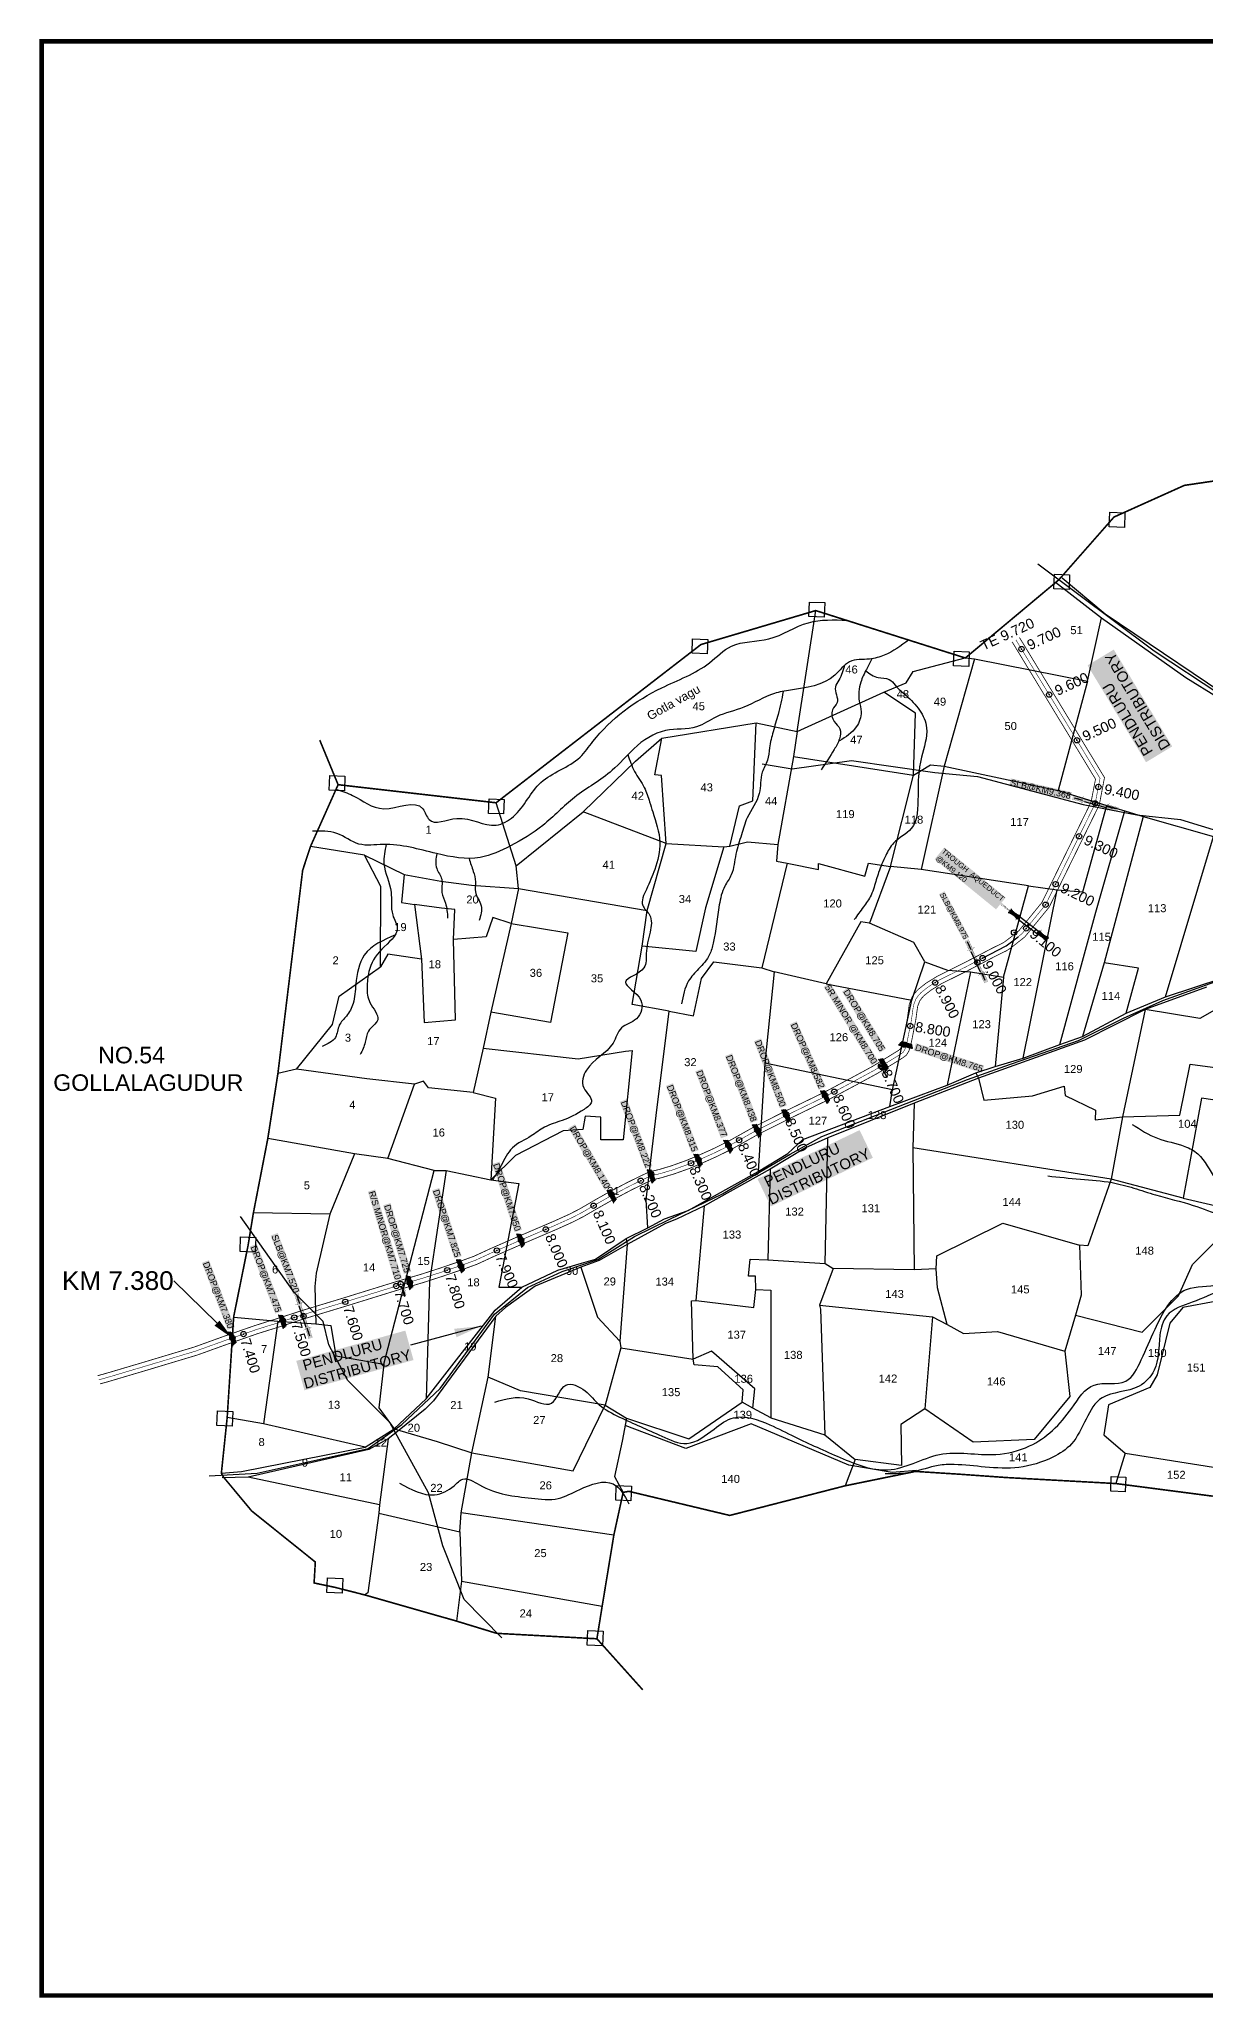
# Model space of a CAD drawing. Header units: inches. Extents: x 212793 to 218619, y 1595744 to 1599829.
# Drawn here: x 212793 to 214978, y 1595744 to 1599416 of the extents above; entities that cross this region are included whole.
import ezdxf
from ezdxf import colors
from ezdxf.entities.mleader import LeaderData, LeaderLine
from ezdxf.enums import TextEntityAlignment as Align
from ezdxf.math import Vec2, Vec3

# ---------------------------------------------------------------- set-up
doc = ezdxf.new("R2010")
doc.units = ezdxf.units.IN
doc.header["$LTSCALE"] = 15
doc.header["$MEASUREMENT"] = 0
doc.header["$PDMODE"] = 32
doc.header["$PDSIZE"] = 10
doc.linetypes.add('ACAD_ISO02W100', pattern=[15, 12, -3])
doc.linetypes.add('HIDDEN2', pattern=[0.1875, 0.125, -0.0625])
for name, color, linetype in [('BOUNDRY STONES', 240, 'Continuous'), ('CANAL1', 7, 'Continuous'), ('CSMark', 72, 'Continuous'), ('PAPER SIZE', 5, 'Continuous'), ('PLOTS', 7, 'Continuous'), ('PLOTS NO', 7, 'Continuous'), ('RE REMARKS', 7, 'Continuous'), ('ROADS', 1, 'Continuous'), ('STREAMS', 4, 'Continuous'), ('STRUCTURE', 5, 'Continuous'), ('TEXT', 1, 'Continuous'), ('text2', 7, 'Continuous'), ('VILLAGE BOUNDRY', 5, 'Continuous'), ('VILLAGE STONES', 240, 'Continuous')]:
    doc.layers.add(name, color=color, linetype=linetype)
doc.styles.get("Standard").update_dxf_attribs({"font": 'arial.ttf'})
doc.dimstyles.get("Standard").update_dxf_attribs({"dimtxt": 0.18, "dimasz": 0.18, "dimexe": 0.18, "dimexo": 0.0625, "dimgap": 0.09, "dimtad": 0, "dimtih": 1, "dimtoh": 1, "dimdec": 4, "dimzin": 0, "dimdsep": 46, "dimtxsty": 'Standard', "dimcen": 0.09, "dimadec": 0, "dimazin": 0, "dimtfac": 1, "dimtdec": 4, "dimtofl": 0, "dimtmove": 0, "dimatfit": 3, "dimfxl": 1, "dimtolj": 1, "dimtzin": 0, "dimarcsym": 0})

# ---------------------------------------------------------------- blocks, each defined once
blk = doc.blocks.new('DROP')
h = blk.add_hatch()
h.set_pattern_fill('ANSI31', color=1, scale=10, angle=45)
h.set_pattern_definition([(90, (-324.4107, -25.7687), (-1.25, 0), [])])
h.paths.add_polyline_path([(-9.9, -4.3), (-13.8, 4.1), (13.8, 4.1), (10.2, -4.3)])
at = {"layer": 'STRUCTURE', "color": 5, "const_width": 0.49}
blk.add_lwpolyline([(-9.9, -4.3), (-13.8, 4.1), (13.8, 4.1), (10.2, -4.3), (-9.9, -4.3)], dxfattribs=at)
at = {"layer": 'STRUCTURE', "color": 5}
blk.add_circle((0, 0), 1.33, dxfattribs=at)
blk = doc.blocks.new('1INLET')
at = {"layer": 'STRUCTURE', "color": 190}
for points, const_width in [([(9.4, 10.1), (9.4, 7.3), (5.2, 4.5), (0, 4.5), (0, 4.5), (0, 4.5), (-5.2, 4.5), (-9.4, 7.3), (-9.4, 10.1)], 0.35), ([(0, -4.5), (0, 4.5)], 1.75), ([(7.3, 5.9), (22.7, 5.9)], 0.35), ([(-9.4, -10.1), (-9.4, -7.3), (-5.2, -4.5), (0, -4.5), (5.2, -4.5), (9.4, -7.3), (9.4, -10.1)], 0.35), ([(7.3, -5.9), (22.7, -5.9)], 0.35)]:
    blk.add_lwpolyline(points, dxfattribs=dict(at, const_width=const_width))
at = {"layer": 'STRUCTURE', "color": 0}
blk.add_circle((0, 0), 1.31, dxfattribs=at)
blk.add_leader([(26, 0.1), (5.6, 0)], dimstyle='Standard', override={"dimasz": 8, "dimgap": 0.09, "dimtad": 0}, dxfattribs=at)
blk = doc.blocks.new('1SLB')
at = {"layer": 'STRUCTURE'}
h = blk.add_hatch(dxfattribs=at)
h.set_pattern_fill('DOTS', color=6, scale=14, angle=320.3722, style=0)
h.set_pattern_definition([(320.372247934, (-538945.0768, -1194857.3203), (0.89503691186, 0.39489261377), [0, -0.875])])
h.paths.add_polyline_path([(-43.8, 3.5), (-43.8, -3.5), (-23.1, -3.5), (-21, -2.1), (21, -2.1), (23.1, -3.5), (43.8, -3.5), (43.8, 3.5), (23.1, 3.5), (21, 2.1), (-21, 2.1), (-23.1, 3.5)])
at = {"layer": 'STRUCTURE', "color": 6, "linetype": 'ACAD_ISO02W100', "ltscale": 0.5, "const_width": 0.35}
for points in [[(-43.8, 3.5), (-23.1, 3.5)], [(23.1, 3.5), (43.8, 3.5)], [(-43.8, -3.5), (-23.1, -3.5)], [(23.1, -3.5), (43.8, -3.5)]]:
    blk.add_lwpolyline(points, dxfattribs=at)
at = {"layer": 'STRUCTURE', "color": 6, "const_width": 0.44}
for points in [[(-25.2, 7.7), (-25.2, 4.9), (-21, 2.1), (21, 2.1), (25.2, 4.9), (25.2, 7.7)], [(-25.2, -7.7), (-25.2, -4.9), (-21, -2.1), (21, -2.1), (25.2, -4.9), (25.2, -7.7)]]:
    blk.add_lwpolyline(points, dxfattribs=at)
at = {"layer": 'STRUCTURE', "color": 6}
blk.add_lwpolyline([(-21, -2.1), (21, -2.1)], dxfattribs=at)
blk.add_lwpolyline([(-21, -2.1), (21, -2.1)], dxfattribs=at)
at = {"layer": 'STRUCTURE', "color": 0}
blk.add_circle((0, 0), 0.871, dxfattribs=at)
for points in [[(-40.8, 0), (-24.8, 0)], [(39.6, -0.2), (23.5, -0.2)]]:
    blk.add_leader(points, dimstyle='Standard', override={"dimasz": 10, "dimgap": 0.09, "dimtad": 0}, dxfattribs=at)
blk = doc.blocks.new('UT')
at = {"layer": 'STRUCTURE'}
h = blk.add_hatch(dxfattribs=at)
h.set_pattern_fill('DASH', color=150, scale=8, angle=-39.6278, style=0)
h.set_pattern_definition([(320.372247933, (-4370.464, -6260.8811), (1.40800153113, 0.132407282), [1, -1])])
h.paths.add_polyline_path([(765163, 1700681.9), (765165.6, 1700680.6), (765167.2, 1700680.3), (765169.1, 1700680), (765172.4, 1700679.6), (765176.4, 1700679.3), (765179.5, 1700679.5), (765183.1, 1700679.9), (765187.7, 1700680.9), (765188.9, 1700681.2), (765193.1, 1700682.2), (765196.1, 1700680.2), (765196.1, 1700672.2), (765193.1, 1700670.2), (765190.5, 1700670.8), (765188.1, 1700671.3), (765185.5, 1700671.8), (765183.6, 1700672.1), (765181, 1700672.5), (765180.3, 1700672.5), (765178.5, 1700672.6), (765176.7, 1700672.6), (765174.6, 1700672.5), (765172.5, 1700672.3), (765170.4, 1700672), (765168.5, 1700671.7), (765166.1, 1700671.2), (765165, 1700670.8), (765163, 1700669.7)])
h.paths.add_polyline_path([(765259.1, 1700682.2), (765256.1, 1700680.2), (765256.1, 1700672.2), (765259.1, 1700670.2), (765261.9, 1700671), (765264.4, 1700671.6), (765266.4, 1700672), (765269.1, 1700672.5), (765272.7, 1700673), (765276.1, 1700673.1), (765278.6, 1700672.9), (765281.2, 1700672.7), (765283.9, 1700672.3), (765286.4, 1700671.9), (765288, 1700671.3), (765289.2, 1700670.6), (765289.1, 1700682.7), (765287.6, 1700681.8), (765285.7, 1700681.2), (765283, 1700680.7), (765281.2, 1700680.4), (765276.7, 1700679.9), (765272.7, 1700679.9), (765268.7, 1700680.3), (765264.8, 1700681), (765261.2, 1700681.7)])
at = {"layer": 'STRUCTURE', "color": 150, "const_width": 0.628}
for points in [[(765190.1, 1700688.2), (765190.1, 1700684.2), (765196.1, 1700680.2), (765256.1, 1700680.2), (765262.1, 1700684.2), (765262.1, 1700688.2)], [(765190.1, 1700664.2), (765190.1, 1700668.2), (765196.1, 1700672.2), (765256.1, 1700672.2), (765262.1, 1700668.2), (765262.1, 1700664.2)]]:
    blk.add_lwpolyline(points, dxfattribs=at)
at = {"layer": 'STRUCTURE', "color": 150}
for points in [[(765196.1, 1700680.2), (765256.1, 1700680.2)], [(765196.1, 1700672.2), (765256.1, 1700672.2)], [(765196.1, 1700672.2), (765256.1, 1700672.2)]]:
    blk.add_lwpolyline(points, dxfattribs=at)
at = {"layer": 'STRUCTURE', "color": 0}
blk.add_circle((765226.1, 1700676.2), 1.89, dxfattribs=at)
at = {"layer": 'STRUCTURE', "color": 150}
for points in [[(765163, 1700681.9), (765164.4, 1700681.1), (765167.9, 1700680.2), (765171.2, 1700679.8), (765176.1, 1700679.4), (765184.7, 1700680.3), (765193.1, 1700682.2)], [(765163, 1700669.7), (765164.3, 1700670.6), (765167.8, 1700671.6), (765171.2, 1700672.1), (765176, 1700672.6), (765184.7, 1700672), (765193.1, 1700670.2)], [(765289.1, 1700682.7), (765287.8, 1700681.9), (765284.3, 1700680.9), (765280.9, 1700680.4), (765276.1, 1700679.8), (765267.4, 1700680.5), (765259.1, 1700682.2)], [(765289.2, 1700670.6), (765287.8, 1700671.4), (765284.2, 1700672.3), (765280.9, 1700672.7), (765276.1, 1700673.1), (765267.4, 1700672.2), (765259.1, 1700670.2)]]:
    blk.add_spline(points, degree=3, dxfattribs=at)
at = {"layer": 'STRUCTURE', "color": 0}
blk.add_text('STREAM', height=5, dxfattribs=at).set_placement((765148.2, 1700675.8), align=Align.MIDDLE_CENTER)
for points in [[(765190.9, 1700676), (765164.2, 1700675.8)], [(765289.3, 1700676.7), (765265.4, 1700676.4)]]:
    blk.add_leader(points, dimstyle='Standard', override={"dimasz": 10, "dimgap": 0.09, "dimtad": 0}, dxfattribs=at)

msp = doc.modelspace()

# ---------------------------------------------------------------- linework, layer by layer
at = {"layer": 'BOUNDRY STONES'}
for points in [[(214798.2, 1598528.9), (214826.7, 1598527.8), (214825.6, 1598500.4), (214797.1, 1598501.6)], [(214694.6, 1598412.7), (214723.1, 1598411.6), (214722, 1598384.3), (214693.5, 1598385.4)], [(214235.9, 1598360.5), (214264.4, 1598359.4), (214263.3, 1598332), (214234.8, 1598333.2)], [(214017, 1598291.7), (214045.5, 1598290.5), (214044.4, 1598263.2), (214015.9, 1598264.4)], [(214506.7, 1598268.3), (214535.2, 1598267.2), (214534.1, 1598239.8), (214505.6, 1598241)], [(213337.2, 1598035.2), (213365.7, 1598034.1), (213364.6, 1598006.7), (213336.1, 1598007.9)], [(213635.6, 1597991.6), (213664.1, 1597990.5), (213663, 1597963.2), (213634.5, 1597964.3)], [(213170.3, 1597170.6), (213198.8, 1597169.5), (213197.7, 1597142.1), (213169.2, 1597143.3)], [(213127, 1596844.4), (213155.5, 1596843.2), (213154.4, 1596815.9), (213125.9, 1596817)], [(213874, 1596704.4), (213902.5, 1596703.2), (213901.5, 1596675.9), (213872.9, 1596677)], [(214801.1, 1596721.3), (214828.3, 1596720.3), (214827.2, 1596692.5), (214800, 1596693.6)], [(213333, 1596531.2), (213361.5, 1596530.1), (213360.4, 1596502.8), (213331.9, 1596503.9)], [(213820.7, 1596432.4), (213849.2, 1596431.2), (213848.1, 1596403.9), (213819.6, 1596405.1)]]:
    msp.add_lwpolyline(points, close=True, dxfattribs=at)
at = {"layer": 'CANAL1', "color": 200, "const_width": 1.5}
for points in [[(214615.4, 1598285.8), (214771.6, 1598028.5), (214763.3, 1597985.6), (214671.2, 1597797.3), (214627.9, 1597744.2), (214620.4, 1597738.3), (214612, 1597731.6), (214602.5, 1597724.3), (214597, 1597720.8), (214579.7, 1597712.4), (214525.6, 1597684.1), (214475.1, 1597659), (214454.1, 1597646), (214439.5, 1597634.4), (214433.9, 1597628.4), (214428.1, 1597620.4), (214422.8, 1597606.5), (214419.1, 1597579.8), (214411.1, 1597538.9), (214407.3, 1597525.4), (214405.3, 1597522.1), (214402.1, 1597519.7), (214388.8, 1597511.5), (214354.2, 1597490.2), (214313.1, 1597467.9), (214264.4, 1597442), (214190.7, 1597406.2), (214131.4, 1597376.3), (214082.5, 1597348.9), (214055.2, 1597335.5), (214026.5, 1597322.6), (214003.8, 1597313.2), (213977, 1597303.6), (213953.6, 1597296.6), (213942.1, 1597293.9), (213935.7, 1597292.2), (213921.3, 1597285.5), (213896.7, 1597273.5), (213864.8, 1597256.7), (213857.4, 1597252.8), (213834.4, 1597239.8), (213804.9, 1597222.6), (213786.4, 1597213.1), (213754.8, 1597198.8), (213694.2, 1597172.9), (213638, 1597148.3), (213607.5, 1597134.2), (213579.2, 1597123.9), (213541.8, 1597111.2), (213508.4, 1597100.4), (213464.1, 1597087.3), (213361.1, 1597055.4), (213286.3, 1597032.7), (213242.8, 1597018.6), (213197.5, 1597004.4), (213139.5, 1596984.2), (213083.8, 1596964.1), (212986.4, 1596934.8), (212917.2, 1596914.3), (212902.3, 1596910.2)], [(214629.1, 1598294.1), (214788.4, 1598031.5), (214778.7, 1597980.4), (214684.8, 1597788.7), (214639.1, 1597732.7), (214630.3, 1597725.8), (214621.9, 1597719.1), (214611.7, 1597711.2), (214604.8, 1597706.8), (214586.9, 1597698.1), (214532.9, 1597669.8), (214482.9, 1597645), (214463.3, 1597632.9), (214450.4, 1597622.7), (214446.3, 1597618.2), (214442.3, 1597612.7), (214438.4, 1597602.5), (214434.9, 1597577.1), (214426.7, 1597535.2), (214422.1, 1597519), (214417.5, 1597511.3), (214411.2, 1597506.5), (214397.2, 1597497.8), (214362.2, 1597476.4), (214320.6, 1597453.8), (214271.6, 1597427.7), (214197.8, 1597391.8), (214138.9, 1597362.2), (214089.9, 1597334.7), (214062, 1597321), (214032.9, 1597307.9), (214009.6, 1597298.2), (213982, 1597288.4), (213957.7, 1597281.1), (213945.9, 1597278.4), (213941.2, 1597277.1), (213928.2, 1597271.1), (213904, 1597259.3), (213872.3, 1597242.5), (213865.1, 1597238.7), (213842.4, 1597225.9), (213812.6, 1597208.6), (213793.4, 1597198.7), (213761.3, 1597184.2), (213700.5, 1597158.2), (213644.5, 1597133.7), (213613.6, 1597119.4), (213584.5, 1597108.8), (213546.8, 1597096), (213513.1, 1597085.1), (213468.7, 1597072), (213365.7, 1597040.1), (213291.1, 1597017.5), (213247.7, 1597003.3), (213202.5, 1596989.2), (213144.9, 1596969.1), (213088.9, 1596948.9), (212991, 1596919.5), (212921.6, 1596898.9), (212906.9, 1596894.9)]]:
    msp.add_lwpolyline(points, dxfattribs=at)
at = {"layer": 'CANAL1', "color": 1, "linetype": 'HIDDEN2', "ltscale": 4, "const_width": 1}
msp.add_lwpolyline([(214622.5, 1598289.5), (214780, 1598030), (214771, 1597983), (214678, 1597793), (214633.5, 1597738.4), (214625.3, 1597732.1), (214617, 1597725.3), (214607.1, 1597717.7), (214600.9, 1597713.8), (214583.3, 1597705.3), (214529.3, 1597676.9), (214479, 1597652), (214458.7, 1597639.4), (214445, 1597628.6), (214440.1, 1597623.3), (214435.2, 1597616.6), (214430.6, 1597604.5), (214427, 1597578.4), (214418.9, 1597537.1), (214414.7, 1597522.2), (214411.4, 1597516.7), (214406.7, 1597513.1), (214393, 1597504.6), (214358.2, 1597483.3), (214316.9, 1597460.9), (214268, 1597434.9), (214194.2, 1597399), (214135.2, 1597369.3), (214086.2, 1597341.8), (214058.6, 1597328.2), (214029.7, 1597315.2), (214006.7, 1597305.7), (213979.5, 1597296), (213955.6, 1597288.9), (213944, 1597286.2), (213938.5, 1597284.7), (213924.8, 1597278.3), (213900.4, 1597266.4), (213868.6, 1597249.6), (213861.3, 1597245.8), (213838.4, 1597232.9), (213808.7, 1597215.6), (213789.9, 1597205.9), (213758, 1597191.5), (213697.3, 1597165.5), (213641.3, 1597141), (213610.5, 1597126.8), (213581.9, 1597116.4), (213544.3, 1597103.6), (213510.7, 1597092.8), (213466.4, 1597079.6), (213363.4, 1597047.7), (213288.7, 1597025.1), (213245.2, 1597010.9), (213200, 1596996.8), (213142.2, 1596976.6), (213086.4, 1596956.5), (212988.7, 1596927.2), (212919.4, 1596906.6), (212904.6, 1596902.5)], dxfattribs=at)
at = {"layer": 'PAPER SIZE', "color": 5, "const_width": 8.68}
msp.add_lwpolyline([(212797.4, 1599411.3), (218615, 1599411.3), (218615, 1595748.4), (212797.4, 1595748.4)], close=True, dxfattribs=at)
at = {"layer": 'PLOTS'}
for points in [[(214696.8, 1598398), (214783, 1598331.1), (214940.5, 1598218.8), (215062.1, 1598144.3), (215174, 1598100.7), (215371.5, 1598007.2), (215400.6, 1597971.8), (215462.5, 1597926.2), (215459.9, 1597895.8)], [(215491.5, 1597901.1), (215465.1, 1597935.2), (215379.4, 1598012.3), (215160.1, 1598119.7), (215063.6, 1598152.8), (214789.5, 1598337.6), (214709.4, 1598405.4)], [(213933.2, 1597187.4), (213929.8, 1597240), (213948.4, 1597398), (213972.7, 1597593.3), (213903.8, 1597606), (213922.3, 1597715.3), (213931.5, 1597782.3), (213967.1, 1597908), (213958.5, 1598035.2), (213946, 1598036.5), (213959.4, 1598105.5), (214135.7, 1598134.3), (214212.8, 1598117.6), (214247.5, 1598344.5)], [(214545, 1598254.3), (214756.3, 1598212), (214783, 1598331.1)], [(214212.8, 1598117.6), (214374.8, 1598191.4), (214416.9, 1598209.1), (214430.3, 1598230.6), (214527.7, 1598255.6), (214545, 1598254.3), (214488.2, 1598053), (214444.8, 1597859.1), (214387.4, 1597865), (214430.8, 1598036), (214434.3, 1598152.3), (214374.8, 1598191.4)], [(214756.3, 1598212), (214701.6, 1598007.2)], [(214086.7, 1597902.7), (214105, 1597978.7), (214129.5, 1597987.6), (214135.7, 1598134.3)], [(214212.8, 1598117.6), (214205.6, 1598071), (214176.8, 1597905.9), (214173.9, 1597874.5), (214194.2, 1597871.2), (214146.7, 1597674.9), (214169.8, 1597667.2), (214151.9, 1597496), (214139.8, 1597293.1)], [(213686.3, 1597865.9), (213811.7, 1597967.2), (213910.1, 1598062.5), (213959.4, 1598105.5)], [(214205.6, 1598071), (214430.8, 1598036), (214462.5, 1598055.5), (214488.2, 1598053), (214701.6, 1598007.2), (214792.6, 1597979.1), (214826.7, 1597969.1), (214860.7, 1597958.4), (214992.6, 1597920.9), (215127.6, 1597886.8), (215194.8, 1597864.1), (215243.5, 1597842), (215261.8, 1597834.9), (215275.9, 1597827.1), (215350.3, 1597788.1)], [(213691, 1597823.3), (213686.3, 1597865.9), (213648.8, 1597984.2)], [(214645.9, 1597828.8), (214699.5, 1597820.9), (214747.8, 1597817.2), (214792.6, 1597979.1)], [(213967.1, 1597908), (213811.7, 1597967.2)], [(214704.5, 1597531), (214772.5, 1597779.4), (214826.7, 1597969.1)], [(214860.7, 1597958.4), (214788.1, 1597684.2), (214747.3, 1597545.9)], [(213274.8, 1597484.8), (213342.4, 1597568.6), (213355.1, 1597621.7), (213432.1, 1597676.4), (213433.2, 1597827), (213402.2, 1597886), (213301.1, 1597902.2)], [(214075.6, 1597901.5), (214041.2, 1597787.1), (214022.7, 1597705.6), (213922.3, 1597715.3)], [(213967.1, 1597908), (214075.6, 1597901.5), (214086.7, 1597902.7), (214119.5, 1597911.3), (214176.8, 1597905.9)], [(214902.8, 1597620.5), (214992.6, 1597920.9)], [(213402.2, 1597886), (213476.4, 1597849.7), (213471.9, 1597797.1), (213496.2, 1597793.6), (213509.2, 1597691.2), (213446.1, 1597700.2), (213432.1, 1597676.4)], [(214194.2, 1597871.2), (214252.7, 1597858.9), (214252.5, 1597870.5), (214339.6, 1597846.6), (214346.3, 1597870.9), (214387.4, 1597865), (214348, 1597758.4), (214331.7, 1597760.8), (214267, 1597645), (214169.8, 1597667.2)], [(213476.4, 1597849.7), (213545.1, 1597837.2), (213602.6, 1597830), (213691, 1597823.3), (213677, 1597758), (213642.5, 1597769.1), (213630.5, 1597733), (213569.3, 1597727.8)], [(213691, 1597823.3), (213931.5, 1597782.3)], [(214451.6, 1597686.3), (214494.4, 1597670.7), (214537.6, 1597667.2), (214599, 1597657.6), (214645.9, 1597828.8), (214444.8, 1597859.1)], [(213509.2, 1597691.2), (213514.2, 1597572.3), (213573, 1597577.3), (213569.3, 1597727.8), (213571.5, 1597784.1), (213546.4, 1597786.8), (213496.2, 1597793.6)], [(214635.8, 1597505.2), (214699.5, 1597820.9)], [(213677, 1597758), (213638.7, 1597591.9), (213624.6, 1597524), (213605.8, 1597441), (213522.4, 1597450), (213513.1, 1597462.6), (213495.7, 1597456.5)], [(213677, 1597758), (213783.5, 1597740.1), (213750.6, 1597572.4), (213638.7, 1597591.9)], [(214267, 1597645), (214427.3, 1597614.3), (214451.6, 1597686.3), (214431.2, 1597722.6), (214348, 1597758.4)], [(213972.7, 1597593.3), (214018.8, 1597584.6), (214033.3, 1597654.8), (214056.9, 1597685.9), (214146.7, 1597674.9)], [(214829.1, 1597589.6), (214852.4, 1597673.9), (214788.1, 1597684.2)], [(213517.8, 1596867.1), (213647.3, 1597033.3), (213697.3, 1597076.1), (213764.7, 1597108.2), (213809, 1597121.3), (213835, 1597128.6), (213892.3, 1597167.5), (213933.2, 1597187.4), (213964.3, 1597204.1), (214008.4, 1597220.1), (214139.8, 1597293.1), (214195.5, 1597326.8), (214223.2, 1597352.9), (214386.4, 1597414.7), (214493.7, 1597454.9), (214547.4, 1597477.7), (214583.4, 1597490), (214635.8, 1597505.2), (214704.5, 1597531), (214747.3, 1597545.9), (214829.1, 1597589.6), (214902.8, 1597620.5), (215010.7, 1597656)], [(214537.6, 1597667.2), (214493.7, 1597454.9)], [(214599, 1597657.6), (214583.4, 1597490)], [(214979.5, 1597638.7), (214864.6, 1597596.5), (214751, 1597539.2), (214552.4, 1597467.9), (214431.8, 1597421.3), (214270.3, 1597355.9), (214228.2, 1597337.3), (214162, 1597297.4), (214039.2, 1597228.5), (213986.5, 1597203.6), (213966, 1597195.3), (213894.4, 1597156), (213841.8, 1597125.9), (213807.4, 1597114), (213721.7, 1597078.1), (213666.6, 1597038.2), (213648.5, 1597022), (213531.7, 1596863), (213516, 1596847.2), (213463.9, 1596805.7), (213446.4, 1596792.2), (213410.2, 1596771.6), (213184.7, 1596720.2), (213135.9, 1596718.5)], [(214386.4, 1597414.7), (214391.5, 1597446.2), (214427.3, 1597614.3)], [(214734.3, 1597023.5), (214859, 1596991.7), (214927, 1597059.9), (214953.2, 1597118.5), (215040.3, 1597205), (215046.4, 1597217.3), (215097.5, 1597411.9), (215108.9, 1597412.7), (215121.9, 1597471.2), (215148.3, 1597582.5), (215016.2, 1597607.8), (214967.3, 1597579.6), (214864.6, 1597596.5)], [(214864.6, 1597596.5), (214822.2, 1597395.7), (214801, 1597278.7), (214757.5, 1597153.8), (214741.4, 1597155.1), (214744.5, 1597060.9), (214734.3, 1597023.5), (214714.2, 1596956), (214723.3, 1596871.3), (214656.7, 1596790.8), (214542.7, 1596785.9), (214452.1, 1596848.4), (214406.8, 1596818.6), (214408.1, 1596741.6), (214321.6, 1596753.1), (214302.4, 1596703.8)], [(213624.6, 1597524), (213802.8, 1597504.4), (213891.2, 1597518.8), (213903.5, 1597519.9), (213887, 1597352.3), (213844.7, 1597352.4), (213844.8, 1597394.6), (213815.6, 1597396.6), (213811.3, 1597371.6), (213774.6, 1597369), (213684.9, 1597323), (213639, 1597277.3)], [(214391.5, 1597446.2), (214151.9, 1597496)], [(214547.4, 1597477.7), (214552.4, 1597467.9), (214562.5, 1597427), (214653.8, 1597434.7), (214713, 1597453), (214714.8, 1597435.4), (214771.5, 1597408), (214770.7, 1597389.8), (214822.2, 1597395.7), (214929.3, 1597398.5), (214948.9, 1597494.4), (215121.9, 1597471.2)], [(213446, 1597317.1), (213495.7, 1597456.5), (213406.6, 1597466.5), (213274.8, 1597484.8), (213240.1, 1597476.6)], [(213605.8, 1597441), (213647.7, 1597430.2), (213639, 1597277.3)], [(214431.8, 1597421.3), (214429.6, 1597337.4), (214431.7, 1597109), (214279.9, 1597111.4)], [(215097.5, 1597411.9), (214970.2, 1597430.2), (214935.7, 1597243.1), (214801, 1597278.7), (214429.6, 1597337.4)], [(213438.7, 1596932), (213532.6, 1597294.8), (213446, 1597317.1), (213383.3, 1597326.2), (213221.2, 1597354.7)], [(214265.3, 1597120.3), (214270.3, 1597355.9)], [(213383.3, 1597326.2), (213337.7, 1597213.2), (213312.1, 1597102.6), (213309.5, 1597077.5), (213310.9, 1597007.3)], [(213532.6, 1597294.8), (213555.1, 1597294.6), (213524, 1597087.7), (213517.8, 1596867.1)], [(213555.1, 1597294.6), (213639, 1597277.3), (213691.6, 1597270.3), (213653.7, 1597075.9), (213697.3, 1597076.1)], [(214162, 1597297.4), (214157.7, 1597127.4), (214265.3, 1597120.3), (214279.9, 1597111.4), (214254.3, 1597042.3), (214256.2, 1597035.2), (214264.5, 1596799.3), (214321.6, 1596753.1)], [(214935.7, 1597243.1), (215046.4, 1597217.3), (215097.3, 1597200.8), (215149.7, 1597191.8), (215226.6, 1597199.4), (215306.6, 1597204.5)], [(213337.7, 1597213.2), (213194.2, 1597215.4)], [(213807.4, 1597114), (213838.7, 1597019.8), (213880.7, 1596975), (213882.3, 1596962.2), (213853, 1596854.7), (213893.1, 1596830.4), (214009.7, 1596792.1), (214109.8, 1596860.7), (214111.9, 1596883.8), (214064, 1596926.7), (214020, 1596930.9), (214018, 1596941.1), (214015, 1597050.8), (214023.6, 1597051.3), (214039.2, 1597228.5)], [(213892.3, 1597167.5), (213894.4, 1597156), (213880.7, 1596975)], [(214494, 1597006.4), (214475.5, 1597074.7), (214473.2, 1597110.4), (214474.1, 1597134.7), (214597.9, 1597196), (214741.4, 1597155.1)], [(214023.6, 1597051.3), (214131.8, 1597037.9), (214135.1, 1597072.1), (214134.6, 1597096.8), (214121.3, 1597096.9), (214124.9, 1597129), (214157.7, 1597127.4)], [(214473.2, 1597110.4), (214431.7, 1597109)], [(215156.7, 1597125.4), (215087.7, 1597114.4), (214996, 1597049.6), (214935.2, 1597037.9), (214910.7, 1597009), (214887.2, 1596911.7), (214873.2, 1596888.3), (214796.2, 1596855.8), (214786.9, 1596799.7), (214827.3, 1596765), (214809.4, 1596708.1)], [(214135.1, 1597072.1), (214163.3, 1597070.3), (214163.7, 1596831.5), (214130, 1596849.1), (214109.8, 1596860.7)], [(213157.3, 1597020.2), (213240.1, 1597012.6), (213310.9, 1597007.3), (213339, 1597004.6), (213348.9, 1596947.7), (213438.7, 1596932), (213428.9, 1596850.1), (213458.1, 1596810.8), (213538.7, 1596786.6), (213603.6, 1596765.6), (213793.2, 1596732.1), (213853, 1596854.7), (213694.3, 1596882), (213634.2, 1596907.8)], [(213869.4, 1596611.5), (213583.3, 1596653.4), (213603.6, 1596765.6), (213634.2, 1596907.8), (213648.5, 1597022)], [(214254.3, 1597042.3), (214466.4, 1597020.7), (214452.1, 1596848.4)], [(214466.4, 1597020.7), (214494, 1597006.4), (214524.6, 1596989.6), (214587.9, 1596993.3), (214714.2, 1596956)], [(213240.1, 1597012.6), (213213, 1596820)], [(213882.3, 1596962.2), (214018, 1596941.1)], [(214130, 1596849.1), (214133.4, 1596885.9), (214052.4, 1596956), (214018, 1596941.1)], [(213134.2, 1596727.3), (213172, 1596730.7), (213403.4, 1596776.1), (213458.1, 1596810.8), (213517.8, 1596867.1)], [(213403.4, 1596776.1), (213213, 1596820), (213145.1, 1596831.7)], [(213893.1, 1596830.4), (213884.8, 1596787.4), (213870.3, 1596721.1), (213886.8, 1596691.5)], [(214436, 1596732.3), (214390.9, 1596728.5), (214309.5, 1596742.3), (214126.9, 1596820.2), (214004.3, 1596773.9), (213890.4, 1596817.2)], [(214163.7, 1596831.5), (214264.5, 1596799.3)], [(213446.4, 1596792.2), (213430.5, 1596668.4), (213429.4, 1596652.5), (213408.4, 1596503.2), (213403.2, 1596499.2)], [(214827.3, 1596765), (215004.6, 1596737.2)], [(213430.5, 1596668.4), (213184.7, 1596720.2)], [(213429.4, 1596652.5), (213581.2, 1596617.3), (213583.3, 1596653.4)], [(213581.2, 1596617.3), (213583.8, 1596525), (213574.5, 1596450.3)], [(213583.8, 1596525), (213847.5, 1596478.1)]]:
    msp.add_lwpolyline(points, dxfattribs=at)
at = {"layer": 'ROADS'}
for points in [[(215549.4, 1597882.2), (215487, 1597888.2), (215466.1, 1597925.2), (215399.5, 1597983.7), (215369.2, 1598012.9), (215235.6, 1598077), (215174, 1598100.7), (215069.1, 1598146.6), (215004.3, 1598187.4), (214881.3, 1598268.7), (214663.6, 1598431.2)], [(214147, 1598057.4), (214203.4, 1598047.7), (214314.6, 1598063.3), (214470.7, 1598041.1), (214550.4, 1598033.5), (214748.5, 1597980.7), (214848.7, 1597961.7), (214930.7, 1597952.6), (215085.5, 1597905.2), (215227.2, 1597859.4), (215324.9, 1597807.5), (215379.3, 1597781.2)], [(213111.2, 1596722.3), (213201, 1596727.3), (213408.9, 1596773.6), (213472.5, 1596818.9), (213544.1, 1596886.3), (213610.2, 1596977), (213646.1, 1597025.9), (213707.6, 1597075.4), (213772.6, 1597105.4), (213818.5, 1597121.2), (213839.4, 1597127.9), (213908.3, 1597171.2), (213974.4, 1597203.8), (214072.7, 1597251.3), (214199.8, 1597325.7), (214258.7, 1597358.6), (214531.8, 1597465.2), (214601.8, 1597490.7), (214739.5, 1597538.3), (214824.1, 1597580.4), (214897.8, 1597613.6), (215050.5, 1597668.5)], [(213659.6, 1596419.1), (213589.3, 1596490.7), (213548.9, 1596591.3), (213521.9, 1596690.8), (213449.8, 1596822.4), (213370.8, 1596901.4), (213335.8, 1596968.4), (213325, 1597011.8), (213270.9, 1597065.4), (213169.9, 1597208.9)]]:
    msp.add_lwpolyline(points, dxfattribs=at)
at = {"layer": 'STREAMS'}
for points in [[(213646.7, 1596860.8), (213708.9, 1596866.8), (213752.3, 1596858.7), (213779.5, 1596892.6), (213815.5, 1596881.7), (213841.8, 1596855.8), (213880.1, 1596832.7), (213959, 1596797), (214006.1, 1596783.2), (214057, 1596810.3), (214093.7, 1596831.3), (214161.5, 1596818.3), (214208.1, 1596795.8), (214293.5, 1596756.8), (214382.8, 1596733.8), (214430.3, 1596745.9), (214479.5, 1596762.5), (214584.9, 1596762.8), (214648.1, 1596778.5), (214727, 1596849.2), (214769.2, 1596892.8), (214828.1, 1596900.1), (214857.4, 1596939.8), (214883.1, 1596997.4), (214942.3, 1597072), (215002.5, 1597081.4), (215067.1, 1597117.1), (215112.2, 1597139.1), (215171.1, 1597170.4), (215226.2, 1597187.3), (215279.5, 1597221.9), (215323.2, 1597270.4), (215397.8, 1597320.9), (215484.8, 1597366.8), (215552.8, 1597396.2), (215629.7, 1597452), (215684.8, 1597483.2), (215734.1, 1597506.9), (215810.2, 1597549.1), (215844.5, 1597586.9), (215904.1, 1597679.6), (215973.7, 1597780.7), (216002.7, 1597838.3), (216046, 1597920.8), (216072.9, 1597973.7), (216134, 1598045.5), (216152.5, 1598070), (216228, 1598107.5), (216307.9, 1598173.8), (216376.7, 1598240.9), (216439.1, 1598295.7), (216537.8, 1598305.2), (216658.5, 1598348.5), (216720.7, 1598397.9), (216747.7, 1598453.2), (216751.9, 1598497.2), (216788.9, 1598570.3), (216774.1, 1598626.2), (216792.2, 1598700.7), (216787.8, 1598736.8), (216829.3, 1598825.8), (216847.1, 1598902), (216853, 1598951.4), (216883.1, 1598987.5), (216903, 1599018.5), (216902.8, 1599070.6), (216925.7, 1599158.9)], [(213350.3, 1598009.3), (213380.1, 1597997.9), (213438.3, 1597973.1), (213511.6, 1597973), (213523.3, 1597952.6), (213575.1, 1597955), (213648.9, 1597942.2), (213681.3, 1597958.6), (213732.8, 1598022.3), (213806.1, 1598069.8), (213830.2, 1598099.1), (213959.1, 1598199.6), (214048.6, 1598246.7), (214089.6, 1598277.6), (214159.7, 1598291.5), (214234.1, 1598321.8), (214306, 1598326.2)], [(214422, 1598289.4), (214376, 1598260.9), (214348.4, 1598253.7), (214310.9, 1598248.4), (214283.2, 1598223.4), (214200.3, 1598195.3), (214170, 1598189.1), (214112.9, 1598163.3), (214061.6, 1598145.4), (214024.4, 1598126.7), (213966.3, 1598119.6), (213906.9, 1598085.6), (213866.3, 1598045.1), (213795.7, 1597994.3), (213736.5, 1597941.9), (213675.8, 1597903.4), (213619.2, 1597881.8), (213537.4, 1597888.9), (213437.2, 1597906), (213392, 1597906.9), (213350.4, 1597926.8), (213304.8, 1597930.8)], [(214301.5, 1598243), (214290.8, 1598213.8), (214284.3, 1598201.5), (214287.6, 1598172.2), (214279, 1598158.4), (214282.2, 1598136.7), (214292.7, 1598122.7), (214291.9, 1598104.1), (214282.1, 1598083.9), (214257.9, 1598046.2)], [(214352.7, 1598254), (214342.4, 1598234.3), (214331.9, 1598210.1), (214329, 1598174.5), (214332.7, 1598154.8), (214323.5, 1598126.5), (214291.8, 1598100.1)], [(214340.8, 1598231.9), (214364.4, 1598218.9), (214384.9, 1598215.5), (214396.5, 1598204.5), (214416.9, 1598185.1), (214442, 1598158), (214455.2, 1598124.8), (214445.5, 1598069.4), (214439.1, 1597997.8), (214426.5, 1597935.7), (214393.3, 1597908.4), (214378.8, 1597885.4), (214365.4, 1597853.7), (214356.8, 1597825.9), (214351.1, 1597811.1), (214336.7, 1597789), (214319.6, 1597765.1)], [(214186.6, 1598192.6), (214177, 1598149.8), (214167.7, 1598117.4), (214161.1, 1598087.4), (214157.1, 1598063.8), (214147.3, 1598041.3), (214141.8, 1598001.8), (214119.1, 1597956.1), (214108.4, 1597924.3), (214097.9, 1597888.1), (214089.4, 1597849.2), (214077.2, 1597827.9), (214066.8, 1597792.6), (214055.5, 1597721.3), (214048.7, 1597699.8), (214028.2, 1597672.8), (214009.4, 1597650.2), (213996.3, 1597607.1)], [(213895.3, 1598074.6), (213908.3, 1598042.8), (213926.4, 1598012.7), (213936.4, 1597985.7), (213942.1, 1597967.1), (213955.5, 1597910.3), (213946.1, 1597859.2), (213930.3, 1597821.7), (213923.6, 1597791.7), (213936.2, 1597774.2), (213937.2, 1597741.6), (213930.1, 1597701.7), (213925.8, 1597674.8), (213891.2, 1597648.2), (213919.8, 1597614.4), (213911.5, 1597579.4), (213883.7, 1597562.1), (213867.8, 1597533.8), (213818, 1597483.2), (213812.9, 1597449.9), (213827.5, 1597423.6), (213813.6, 1597409.4), (213772.4, 1597388.6), (213739.7, 1597376.1), (213714.7, 1597359.6), (213679.3, 1597337.2), (213658.2, 1597304.2), (213641.9, 1597276.8)], [(213443.1, 1597906.6), (213438.7, 1597870.2), (213452.1, 1597816.9), (213455.2, 1597773.9), (213463.7, 1597748.7), (213434.6, 1597709.7), (213410.6, 1597668.1), (213407.2, 1597637.9), (213412.3, 1597610), (213427, 1597577.3), (213409.6, 1597556.1), (213403.8, 1597535.3), (213394.2, 1597512.3)], [(213537.8, 1597889.3), (213537.6, 1597860.9), (213546.9, 1597840.9), (213547.2, 1597816.2), (213553.8, 1597796.3), (213558.1, 1597768.2)], [(213598.3, 1597879.5), (213606, 1597855.5), (213610.3, 1597836.1), (213610, 1597817.3), (213620.8, 1597791.3), (213617, 1597763.5)], [(213460.3, 1597736.6), (213402, 1597698.7), (213386.1, 1597644), (213381, 1597608.1), (213368.6, 1597584.4), (213355.1, 1597567.1), (213347.8, 1597544.5), (213323.3, 1597527.6)], [(214840.4, 1597381.4), (214887.7, 1597355.4), (214938.9, 1597340.1), (214963.4, 1597325.9), (214995.9, 1597279.9), (215025.8, 1597250), (215054.8, 1597227.2), (215109.5, 1597220.2), (215162.3, 1597220.3), (215204.5, 1597211.4), (215233.9, 1597205.7), (215280.1, 1597238.6), (215319.8, 1597264.7), (215320.1, 1597265)], [(214682.1, 1597284.8), (214743.2, 1597278.6), (214802.8, 1597272.2), (214843.1, 1597261.9), (214884.2, 1597249.3), (214954.5, 1597229.5), (215070.5, 1597197.5), (215090.2, 1597192.4), (215091.7, 1597171.6), (215095.2, 1597144.3), (215098.1, 1597129.7)], [(215281.9, 1596703.8), (215289.2, 1596751.4), (215306.8, 1596789.3), (215319.2, 1596852.7), (215332.6, 1596872.2), (215332.3, 1596918), (215350.9, 1596971.5), (215353.5, 1597036.8), (215383.1, 1597087.7), (215385.2, 1597154), (215391.4, 1597182.7), (215394.5, 1597242.3), (215359.9, 1597242.1), (215311.5, 1597232.3), (215283.6, 1597199.3), (215216, 1597174.9), (215187.6, 1597162.4), (215150.9, 1597141.9), (215120.4, 1597125.9), (215086.5, 1597121.3), (215052.2, 1597092.6), (215007.8, 1597070.6), (214952.7, 1597048.1), (214905.4, 1597022.6), (214892.2, 1596986.1), (214881.5, 1596920.4), (214853.2, 1596890.7), (214783.9, 1596868.8), (214726.5, 1596782.3), (214691.5, 1596757.6), (214628, 1596738.4), (214564.9, 1596739), (214506.9, 1596743.7), (214476.9, 1596741.9), (214428.1, 1596729.5), (214377.6, 1596726.1)], [(213467.9, 1596709), (213533.6, 1596687), (213570, 1596704), (213586.5, 1596716.6), (213617.5, 1596705.7), (213715, 1596680.6), (213765.2, 1596680.1), (213805.5, 1596697.2), (213868.2, 1596707.4), (213897.7, 1596670.3)]]:
    msp.add_spline(points, degree=3, dxfattribs=at)
at = {"layer": 'text2', "color": 3, "linetype": 'Continuous'}
msp.add_lwpolyline([(214560.1, 1597693.1), (214604, 1597715.8), (214626.4, 1597732.9)], dxfattribs=at)
for p in [(214632.9, 1598272.4), (214684.8, 1598186.9), (214736.7, 1598101.4), (214776.9, 1598013.8), (214740.8, 1597921.4), (214696.9, 1597831.6), (214641.9, 1597748.8), (214560.1, 1597693.1), (214471.3, 1597647.2), (214424.5, 1597565.7), (214370, 1597490.5), (214282.3, 1597442.5), (214192.7, 1597398.2), (214104.1, 1597351.8), (214014, 1597308.7), (213919.8, 1597275.8), (213831.5, 1597228.9), (213695.5, 1597164.7), (213742, 1597184.6), (213650.2, 1597144.9), (213557.4, 1597108), (213366.4, 1597048.7), (213461.9, 1597078.2), (213270.8, 1597019.3), (213175.7, 1596988.3)]:
    msp.add_point(p, dxfattribs=at)
at = {"layer": 'text2', "color": 2, "linetype": 'Continuous'}
for p in [(214771, 1597983, 159), (214678, 1597793, 157), (214619, 1597741, 155), (214550, 1597685, 155), (214413, 1597531, 154), (214371, 1597490, 151), (214373, 1597488, 152), (214376, 1597490, 153), (214265, 1597436, 150), (214192, 1597400, 149), (214084, 1597342, 147), (214138, 1597371, 148), (214028, 1597315, 146), (213939, 1597288, 145), (213865, 1597250, 144), (213487, 1597085, 141), (213583, 1597116, 142), (213470, 1597082, 140), (213249, 1597014, 138), (213288, 1597022, 139), (213155, 1596981, 137)]:
    msp.add_point(p, dxfattribs=at)
at = {"layer": 'VILLAGE BOUNDRY', "const_width": 3}
for points in [[(213318.5, 1598101.7), (213352.9, 1598018.1), (213648.8, 1597984.2), (214032.5, 1598280.8), (214247.5, 1598344.5), (214527.7, 1598255.6), (214702.8, 1598402.1), (214806.2, 1598519.8), (214938.1, 1598579.2), (215211, 1598619.5)], [(214991.4, 1596684.4), (214809.4, 1596708.1), (214603.5, 1596719.4), (214516.6, 1596725.6), (214434.2, 1596730.8), (214302.4, 1596703.8), (214086.5, 1596648.3), (213897.4, 1596693.5), (213886.8, 1596691.5), (213869.4, 1596611.5), (213847.5, 1596478.1), (213837.7, 1596417.1), (213923.4, 1596321.5), (213837.7, 1596417.1), (213649.8, 1596427.3), (213574.5, 1596450.3), (213403.2, 1596499.2), (213347, 1596513.5), (213307.9, 1596521.7), (213310.2, 1596561), (213190.9, 1596656.8), (213138.7, 1596719.6), (213134.2, 1596727.3), (213145.1, 1596831.7), (213157.3, 1597020.8), (213184.3, 1597154.7), (213194.2, 1597215.4), (213221.2, 1597354.7), (213240.1, 1597476.6), (213286.5, 1597857.7), (213301.1, 1597902.2), (213352.9, 1598018.1)]]:
    msp.add_lwpolyline(points, dxfattribs=at)

# ---------------------------------------------------------------- block references
at = {"layer": 'STRUCTURE', "color": 0, "xscale": 0.6999999999999997, "yscale": 0.6999999999999997, "zscale": 0.6999999999999997, "rotation": 322.3614808432127}
msp.add_blockref('UT', (-936526.2, 982158.4), dxfattribs=at)
at = {"layer": 'text2', "color": 3, "linetype": 'Continuous'}
for name, p, rotation in [('1SLB', (214771, 1597983), 345.1433023775598), ('1SLB', (214548.6, 1597687), 295.0524236114618), ('DROP', (214417, 1597530.3), 165.1270706539977), ('DROP', (214375.3, 1597493.9, 302), 120.889255423903), ('DROP', (214266, 1597433.9), 117.2579989987271), ('DROP', (214138.1, 1597370.6), 116.8260002482935), ('DROP', (214192.7, 1597398.2), 116.8767829072633), ('DROP', (214084.5, 1597341), 116.2065881477261), ('DROP', (214027.9, 1597314.5), 113.3577291687723), ('DROP', (213940, 1597285.1), 109.8297417635704), ('DROP', (213865.7, 1597248.1), 118.7679197302794), ('DROP', (213695.5, 1597164.7), 110.8427827625646), ('DROP', (213582.8, 1597116.8), 110.8427827625646), ('DROP', (213486.9, 1597085.7), 106.1667208473243), ('1SLB', (213288, 1597022, 139), 287.9000121254583), ('DROP', (213249.3, 1597012.5), 108.673125721613), ('DROP', (213155, 1596981, 137), 110.0071084418472)]:
    msp.add_blockref(name, p, dxfattribs=dict(at, rotation=rotation))
for p, xscale, yscale, zscale, rotation in [((214372.4, 1597485), 0.7, 0.7, 0.7, 300.987048767228), ((213472.3, 1597075.2, 140), 0.7000000000000001, 0.7000000000000001, 0.7000000000000001, 287.3058295419066)]:
    msp.add_blockref('1INLET', p, dxfattribs=dict(at, xscale=xscale, yscale=yscale, zscale=zscale, rotation=rotation))

# ---------------------------------------------------------------- texts
at = {"layer": 'CSMark', "color": 1}
for s, rotation, p in [('TE 9.720', 24.9479, (214557.6, 1598277.6)), ('9.700', 24.9479, (214644.8, 1598278.5)), ('9.600', 24.9479, (214696.7, 1598193)), ('9.500', 24.9479, (214748.6, 1598107.5)), ('9.400', 349.0579, (214788.3, 1598010.4)), ('9.300', 334.3468, (214752, 1597916.3)), ('9.200', 334.3468, (214708, 1597826.5)), ('9.100', 320.8749, (214652.4, 1597742.3)), ('9.000', 297.6748, (214567.2, 1597686.6)), ('8.900', 297.6748, (214478.4, 1597640.8)), ('8.800', 351.0491, (214434.2, 1597564.5)), ('8.700', 293.5759, (214378.6, 1597482.9)), ('8.600', 293.5759, (214287.8, 1597436)), ('8.500', 293.5759, (214198.1, 1597391.7)), ('8.400', 293.5759, (214109.6, 1597345.4)), ('8.300', 293.5759, (214018.8, 1597301.3)), ('8.200', 293.5759, (213924.6, 1597268.4)), ('8.100', 293.5759, (213838.3, 1597219.1)), ('8.000', 293.5759, (213748.8, 1597174.9)), ('7.900', 293.5759, (213655.7, 1597137)), ('7.800', 287.4175, (213562.3, 1597099.8)), ('7.700', 287.4175, (213466.8, 1597070)), ('7.600', 287.4175, (213371.3, 1597040.4)), ('7.400', 287.4175, (213178.7, 1596979.3)), ('7.500', 287.4175, (213273.8, 1597010.2))]:
    msp.add_text(s, height=19, rotation=rotation, dxfattribs=at).set_placement(p, align=Align.MIDDLE_LEFT)
at = {"layer": 'PLOTS NO'}
for s, p in [('51', (214736.1, 1598307.8)), ('46', (214314.6, 1598234.1)), ('48', (214410.7, 1598187.9)), ('45', (214028.4, 1598165.2)), ('49', (214480.2, 1598173.7)), ('50', (214612.7, 1598128.1)), ('47', (214323.7, 1598102.4)), ('43', (214043.3, 1598013.1)), ('42', (213914.2, 1597997.3)), ('44', (214164.1, 1597987.5)), ('119', (214302.9, 1597963)), ('1', (213522.3, 1597933.6)), ('118', (214431.5, 1597952.6)), ('117', (214629.2, 1597948.2)), ('41', (213859.9, 1597868)), ('20', (213604.7, 1597802.9)), ('34', (214002.6, 1597803.8)), ('120', (214279, 1597795.5)), ('121', (214455.8, 1597784.1)), ('113', (214887, 1597786.6)), ('19', (213469.6, 1597751.2)), ('33', (214085.9, 1597714.7)), ('115', (214782.9, 1597733)), ('2', (213348.2, 1597688.8)), ('18', (213534, 1597681.6)), ('125', (214357.8, 1597689)), ('116', (214713.5, 1597677.7)), ('36', (213723.4, 1597665.4)), ('35', (213837.9, 1597655.1)), ('122', (214635.2, 1597648.1)), ('114', (214800.4, 1597622.1)), ('123', (214558.2, 1597569.2)), ('3', (213371.3, 1597543.9)), ('17', (213531.2, 1597537.4)), ('126', (214290.8, 1597544.8)), ('124', (214476.2, 1597534.4)), ('32', (214012.8, 1597498)), ('129', (214729.8, 1597485.1)), ('4', (213379.6, 1597418.1)), ('17', (213745.6, 1597432.2)), ('127', (214251.6, 1597388.3)), ('128', (214362.4, 1597398.7)), ('130', (214620.5, 1597380.6)), ('104', (214943.6, 1597382.5)), ('16', (213541.4, 1597366.1)), ('5', (213294.4, 1597267.1)), ('31', (213868.5, 1597256.4)), ('144', (214614.7, 1597235.9)), ('132', (214207.9, 1597217.9)), ('131', (214350.7, 1597224.1)), ('133', (214090.6, 1597174.8)), ('15', (213513, 1597125.2)), ('148', (214863.6, 1597144.7)), ('6', (213234.9, 1597109.4)), ('14', (213410.8, 1597113.1)), ('18', (213606.4, 1597085.3)), ('30', (213791.1, 1597106.8)), ('29', (213861.7, 1597086.9)), ('134', (213964.7, 1597086.7)), ('143', (214395.2, 1597063.5)), ('145', (214630.6, 1597072)), ('137', (214099.5, 1596987.1)), ('7', (213214.2, 1596960.1)), ('19', (213600.5, 1596965)), ('28', (213762.7, 1596943.2)), ('138', (214205.4, 1596949.3)), ('147', (214793.4, 1596956.6)), ('150', (214887.3, 1596952.9)), ('136', (214112.6, 1596904.5)), ('142', (214382.9, 1596904.9)), ('146', (214585.6, 1596899.4)), ('151', (214960, 1596925.4)), ('135', (213976.5, 1596879.4)), ('13', (213345.2, 1596855.7)), ('21', (213574.7, 1596855.2)), ('27', (213729.8, 1596827.2)), ('139', (214110.8, 1596837)), ('20', (213494.7, 1596812.7)), ('8', (213209.6, 1596785.9)), ('12', (213432.7, 1596784.9)), ('141', (214626.9, 1596757.2)), ('9', (213290.9, 1596747.2)), ('11', (213367.3, 1596719.9)), ('140', (214088.1, 1596716.8)), ('152', (214922.9, 1596724.5)), ('22', (213537.2, 1596700)), ('26', (213741.7, 1596704.7)), ('10', (213348.7, 1596613.7)), ('25', (213731.9, 1596577.7)), ('23', (213517.7, 1596551.7)), ('24', (213704.5, 1596464.7))]:
    msp.add_text(s, height=15, dxfattribs=at).set_placement(p, align=Align.MIDDLE_CENTER)
msp.add_text('Gotla vagu', height=16.29, rotation=29.446, dxfattribs=at).set_placement((213981.2, 1598172.4), align=Align.MIDDLE_CENTER)
at = {"layer": 'STRUCTURE', "color": 5, "attachment_point": 1, "bg_fill": 1, "box_fill_scale": 1.1, "bg_fill_color": 7, "bg_fill_true_color": 16777215, "bg_fill_transparency": 0}
for s, insert, char_height, width, rotation in [('{\\C1; PENDLURU DISTRIBUTORY}', (214866.9, 1598063), 20, 207.99, 121.103), ('SLB@KM9.368', (214613.8, 1598028.5), 12, 115.184, 347.2056), ('TROUGH  AQUEDUCT @KM9.120', (214488.5, 1597899.1), 10, 146.505, 320.7744), ('SLB@KM8.975', (214488.4, 1597817, -139), 10, 95.932, 298.1877), ('5R MINOR @KM8.700', (214274.2, 1597644.8), 12, 170.052, 301.5611), ('DROP@KM8.705', (214308.8, 1597636.2), 12, 131.997, 301.5611), ('DROP@KM8.582', (214211.2, 1597573.1), 12, 131.784, 293.9519), ('DROP@KM8.500', (214144.5, 1597540.9), 12, 131.997, 291.0353), ('DROP@KM8.765', (214436.2, 1597532.1), 12, 131.997, 341.7474), ('DROP@KM8.438', (214090.2, 1597513), 12, 131.997, 291.0353), ('DROP@KM8.315', (213979.5, 1597457), 12, 131.997, 291.0353), ('DROP@KM8.377', (214034.6, 1597484.3), 12, 131.997, 291.0353), ('DROP@KM8.222', (213893.2, 1597427.2), 12, 131.784, 290.8499), ('DROP@KM8.140', (213796.2, 1597379.9), 12, 131.866, 300.4122), ('{\\C1; PENDLURU DISTRIBUTORY}', (214141.2, 1597278.2), 20, 207.99, 25.5562), ('DROP@KM7.950', (213654.5, 1597309.9), 12, 131.997, 288.1746), ('R/S MINOR@KM7.710', (213421.5, 1597257.8), 12, 171.91, 286.8067), ('DROP@KM7.825', (213541.6, 1597260.6), 12, 131.997, 288.1746), ('DROP@KM7.725', (213450.3, 1597232.4), 12, 131.997, 286.8067), ('SLB@KM7.520', (213239.1, 1597176.3), 12, 115.119, 291.0353), ('DROP@KM7.380', (213110.4, 1597125.3), 12, 131.997, 291.0353), ('DROP@KM7.475', (213199.8, 1597155.7), 12, 131.997, 291.0353), ('{\\C1; PENDLURU DISTRIBUTORY}', (213277, 1596936.7), 20, 207.99, 15.5074)]:
    msp.add_mtext(s, dxfattribs=dict(at, insert=insert, char_height=char_height, width=width, rotation=rotation))
at = {"layer": 'TEXT', "insert": (212819.3, 1597526.8), "char_height": 31, "width": 374.235, "attachment_point": 1}
msp.add_mtext('       NO.54 GOLLALAGUDUR', dxfattribs=at)

# ---------------------------------------------------------------- leaders
at = {"layer": 'RE REMARKS', "color": 1}
msp.add_leader([(213620.7, 1597003.3), (213488.8, 1596967.6)], dimstyle='Standard', override={"dimasz": 50}, dxfattribs=at)
at = {"layer": 'VILLAGE STONES', "color": 1}
ml = msp.add_multileader_mtext('Standard', dxfattribs=at)
ml.set_content('KM 7.380', color=1)
ml.set_leader_properties()
ml.build(insert=Vec2(0, 0))
ml.multileader.update_dxf_attribs({"dogleg_length": 0.36, "arrow_head_size": 40})
ctx = ml.context
ctx.base_point, ctx.char_height, ctx.arrow_head_size, ctx.landing_gap_size, ctx.plane_origin = Vec3(212841.5, 1597088.2), 35, 40, 0.09, Vec3(214496.5, 1597247.2)
ctx.text_align_type = 2
notes = []
notes.append((ctx, [(1, (1, 1, 0), (213045, 1597088.2), (-1, 0), 1.396927018504357e-11, [(0, [(213154.7, 1596980.7)], 0, [])])]))
ctx.mtext.insert, ctx.mtext.alignment, ctx.mtext.flow_direction = Vec3(213044.9, 1597106), 3, 5
for ctx, leaders in notes:
    for number, flags, end, landing, length, lines in leaders:
        leader = LeaderData()
        leader.index, (leader.has_last_leader_line, leader.has_dogleg_vector, leader.attachment_direction) = number, flags
        leader.last_leader_point, leader.dogleg_vector, leader.dogleg_length = Vec3(end), Vec3(landing), length
        for number, points, colour, breaks in lines:
            line = LeaderLine()
            line.index, line.vertices, line.color, line.breaks = number, Vec3.list(points), colors.encode_raw_color(colour), breaks
            leader.lines.append(line)
        ctx.leaders.append(leader)

doc.saveas('drawing.dxf')
